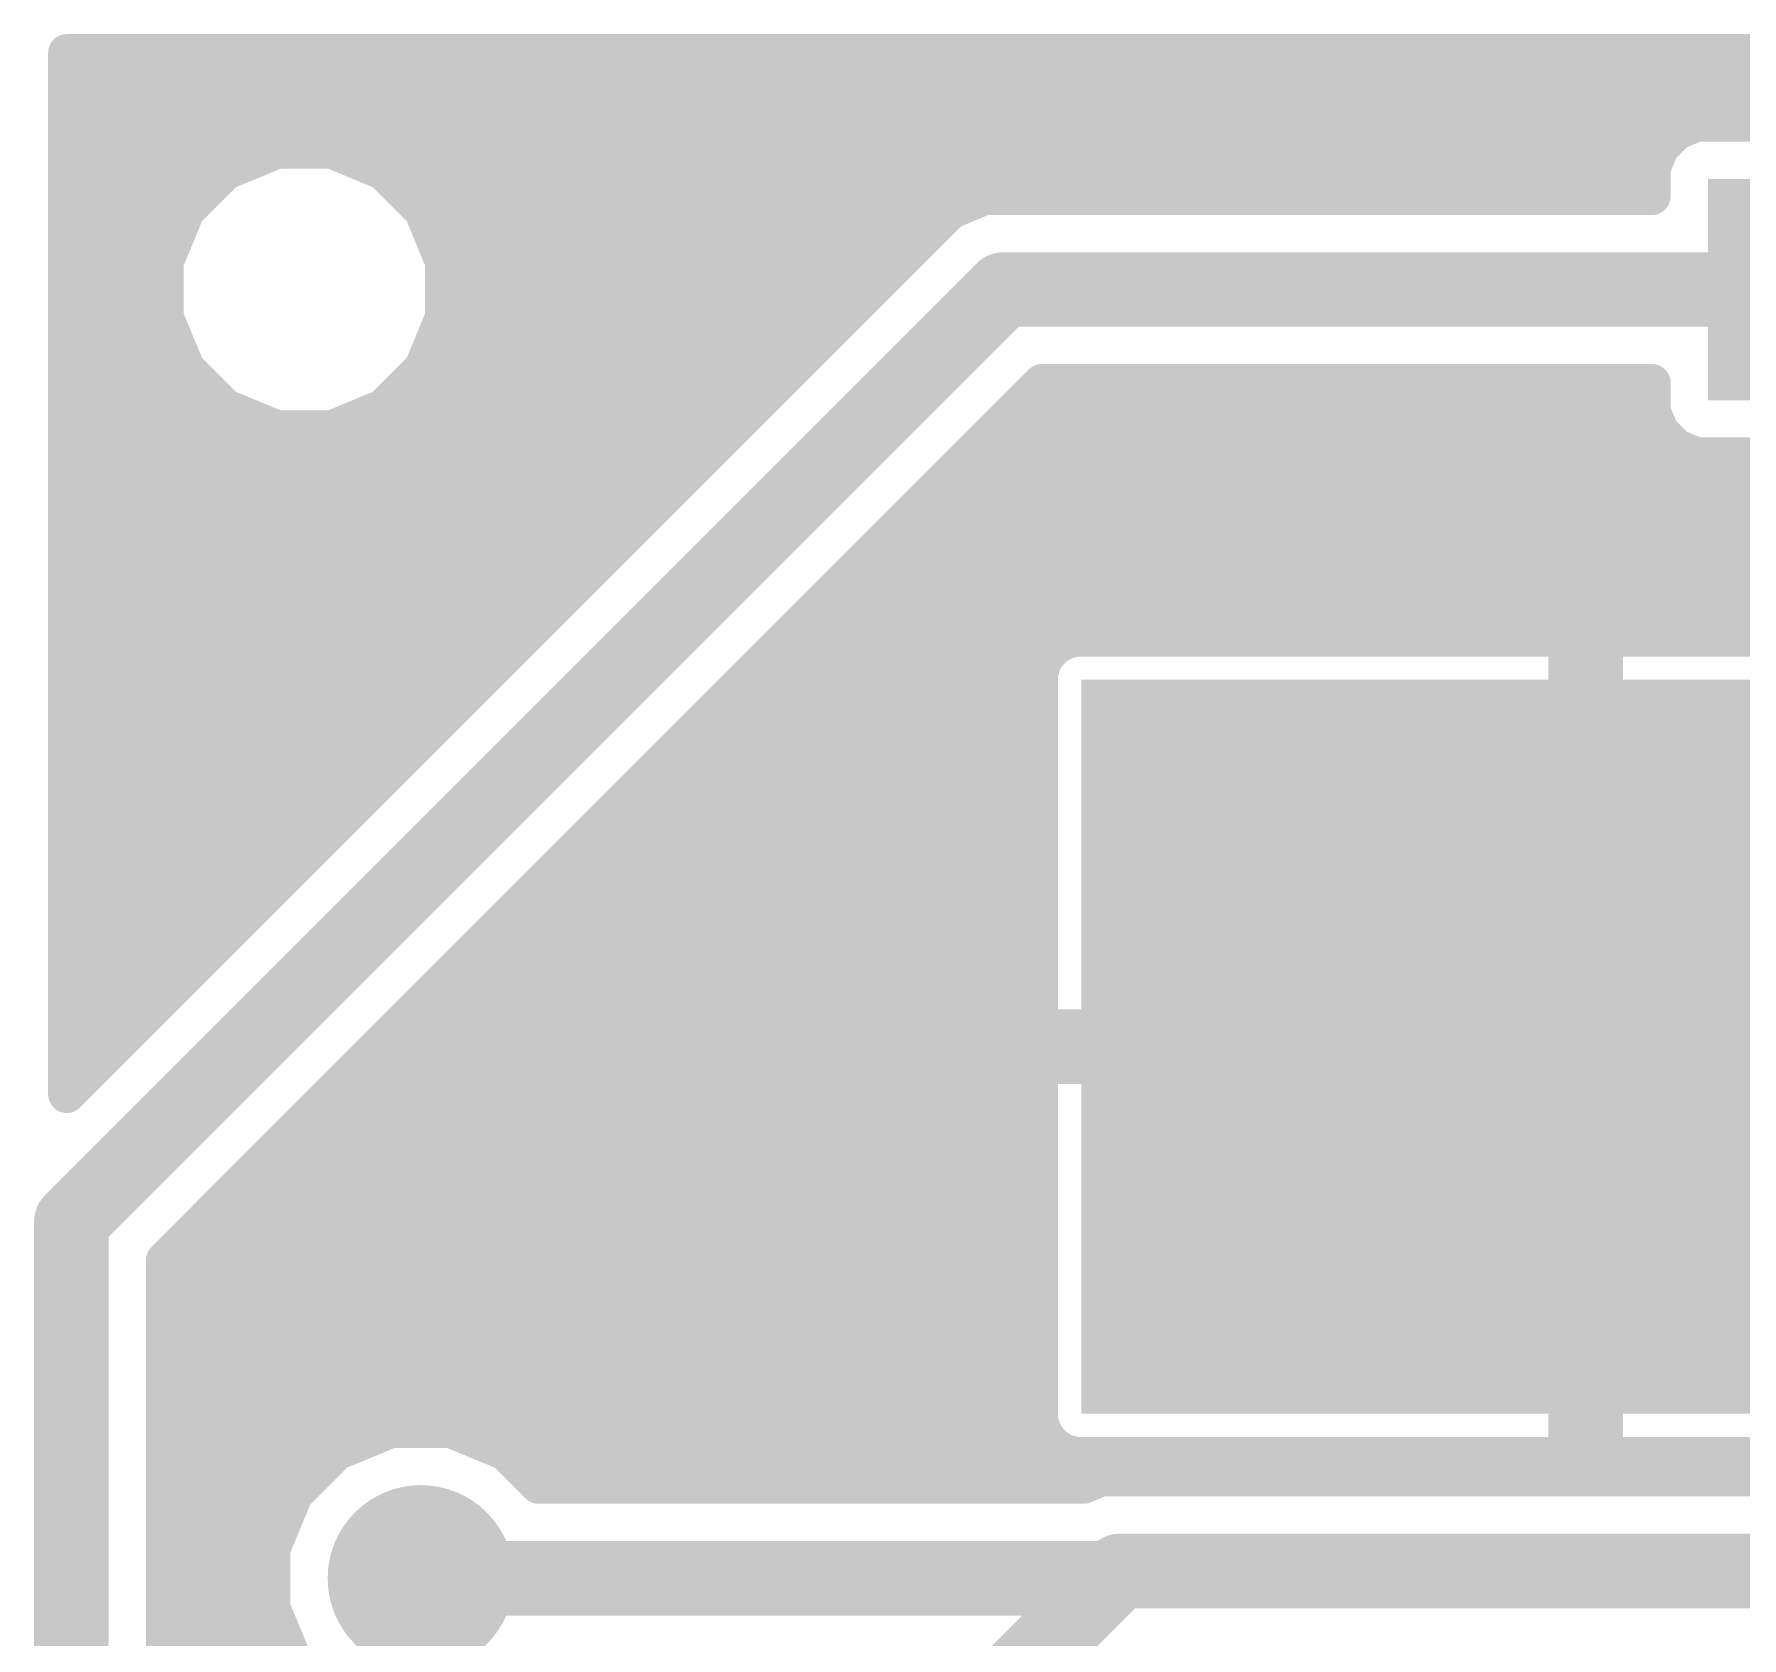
# Model space of a CAD drawing. Extents: x 0.9 to 48.7, y 1 to 48.5.
# Drawn here: x 0.86 to 19.48, y 31.02 to 48.5 of the extents above; entities that cross this region are included whole.
import ezdxf

# ---------------------------------------------------------------- set-up
doc = ezdxf.new("R2010")
doc.units = 0
for name, color, linetype in [('1', 22, 'CONTINUOUS'), ('17', 82, 'CONTINUOUS'), ('18', 82, 'CONTINUOUS')]:
    doc.layers.add(name, color=color, linetype=linetype)

# ---------------------------------------------------------------- blocks, each defined once
blk = doc.blocks.new('RECT')
blk.add_solid([(-0.5, -0.5), (0.5, -0.5), (-0.5, 0.5), (0.5, 0.5)])
blk = doc.blocks.new('ROUNDP')
at = {"const_width": 0.5}
blk.add_lwpolyline([(0, -0.25, 1), (0, 0.25, 1), (0, -0.25)], format="xyb", dxfattribs=at)
blk = doc.blocks.new('SQUAREP')
blk.add_solid([(-0.5, -0.5), (0.5, -0.5), (-0.5, 0.5), (0.5, 0.5)])
blk = doc.blocks.new('ROUNDV')
at = {"const_width": 0.5}
blk.add_lwpolyline([(0, -0.25, 1), (0, 0.25, 1), (0, -0.25)], format="xyb", dxfattribs=at)

msp = doc.modelspace()

# ---------------------------------------------------------------- linework, layer by layer
at = {"layer": '1'}
for points, const_width in [([(1.2192, 36.946), (1.2192, 48.3008)], 0.4064), ([(1.2192, 48.3008), (47.9808, 48.3008)], 0.4064), ([(1.2192, 47.9552), (47.9808, 47.9552)], 0.4064), ([(1.2192, 47.5488), (47.9808, 47.5488)], 0.4064), ([(18.9922, 47.5361), (18.7682, 47.4433)], 0.4064), ([(21.6478, 47.5361), (18.9922, 47.5361)], 0.4064), ([(18.7682, 47.4433), (18.5967, 47.2718)], 0.4064), ([(1.2192, 47.1424), (3.2741, 47.1424)], 0.4064), ([(3.5078, 47.2392), (2.9494, 47.0079)], 0.4064), ([(4.1122, 47.2392), (3.5078, 47.2392)], 0.4064), ([(4.6706, 47.0079), (4.1122, 47.2392)], 0.4064), ([(4.3459, 47.1424), (18.5431, 47.1424)], 0.4064), ([(18.5967, 47.2718), (18.5039, 47.0478)], 0.4064), ([(2.9494, 47.0079), (2.5221, 46.5806)], 0.4064), ([(5.0979, 46.5806), (4.6706, 47.0079)], 0.4064), ([(18.5039, 47.0478), (18.5039, 46.736)], 0.4064), ([(1.2192, 46.736), (2.6775, 46.736)], 0.4064), ([(4.9425, 46.736), (18.5039, 46.736)], 0.4064), ([(11.2279, 46.736), (10.8545, 46.5813)], 0.4064), ([(18.5039, 46.736), (11.2279, 46.736)], 0.4064), ([(10.8545, 46.5813), (1.2192, 36.946)], 0.4064), ([(2.5221, 46.5806), (2.2908, 46.0222)], 0.4064), ([(5.3292, 46.0222), (5.0979, 46.5806)], 0.4064), ([(1.2192, 46.3296), (2.4181, 46.3296)], 0.4064), ([(5.2019, 46.3296), (10.6028, 46.3296)], 0.4064), ([(2.2908, 46.0222), (2.2908, 45.4178)], 0.4064), ([(5.3292, 45.4178), (5.3292, 46.0222)], 0.4064), ([(11.43, 45.72), (1.27, 35.56)], 0.8128), ([(1.2192, 45.9232), (2.2908, 45.9232)], 0.4064), ([(5.3292, 45.9232), (10.1964, 45.9232)], 0.4064), ([(20.32, 45.72), (11.43, 45.72)], 0.8128), ([(1.2192, 45.5168), (2.2908, 45.5168)], 0.4064), ([(2.2908, 45.4178), (2.5221, 44.8594)], 0.4064), ([(5.0979, 44.8594), (5.3292, 45.4178)], 0.4064), ([(5.3292, 45.5168), (9.79, 45.5168)], 0.4064), ([(1.2192, 45.1104), (2.4181, 45.1104)], 0.4064), ([(5.2019, 45.1104), (9.3836, 45.1104)], 0.4064), ([(2.5221, 44.8594), (2.9494, 44.4321)], 0.4064), ([(4.6706, 44.4321), (5.0979, 44.8594)], 0.4064), ([(1.2192, 44.704), (2.6775, 44.704)], 0.4064), ([(2.286, 35.1392), (11.8508, 44.704)], 0.4064), ([(4.9425, 44.704), (8.9772, 44.704)], 0.4064), ([(11.8508, 44.704), (18.5039, 44.704)], 0.4064), ([(18.5039, 44.704), (18.5039, 44.3922)], 0.4064), ([(2.9494, 44.4321), (3.5078, 44.2008)], 0.4064), ([(4.1122, 44.2008), (4.6706, 44.4321)], 0.4064), ([(18.5039, 44.3922), (18.5967, 44.1682)], 0.4064), ([(1.2192, 44.2976), (3.2741, 44.2976)], 0.4064), ([(3.5078, 44.2008), (4.1122, 44.2008)], 0.4064), ([(4.3459, 44.2976), (8.5708, 44.2976)], 0.4064), ([(11.4444, 44.2976), (18.5431, 44.2976)], 0.4064), ([(18.5967, 44.1682), (18.7682, 43.9967)], 0.4064), ([(18.7682, 43.9967), (18.9922, 43.9039)], 0.4064), ([(1.2192, 43.8912), (8.1644, 43.8912)], 0.4064), ([(11.038, 43.8912), (38.492, 43.8912)], 0.4064), ([(18.9922, 43.9039), (21.6478, 43.9039)], 0.4064), ([(1.2192, 43.4848), (7.758, 43.4848)], 0.4064), ([(10.6316, 43.4848), (38.8984, 43.4848)], 0.4064), ([(1.2192, 43.0784), (7.3516, 43.0784)], 0.4064), ([(10.2252, 43.0784), (39.3048, 43.0784)], 0.4064), ([(1.2192, 42.672), (6.9452, 42.672)], 0.4064), ([(9.8188, 42.672), (39.7112, 42.672)], 0.4064), ([(1.2192, 42.2656), (6.5388, 42.2656)], 0.4064), ([(9.4124, 42.2656), (40.1176, 42.2656)], 0.4064), ([(12.1035, 41.891), (11.9993, 41.8309)], 0.4064), ([(12.2198, 41.9222), (12.1035, 41.891)], 0.4064), ([(17.5768, 41.9222), (12.2198, 41.9222)], 0.4064), ([(17.5768, 37.6682), (17.5768, 41.9222)], 0.4064), ([(17.9832, 41.9222), (17.9832, 37.6682)], 0.4064), ([(23.3402, 41.9222), (17.9832, 41.9222)], 0.4064), ([(1.2192, 41.8592), (6.1324, 41.8592)], 0.4064), ([(9.006, 41.8592), (12.0484, 41.8592)], 0.4064), ([(11.9141, 41.7457), (11.854, 41.6415)], 0.4064), ([(11.9993, 41.8309), (11.9141, 41.7457)], 0.4064), ([(17.5768, 41.8592), (17.9832, 41.8592)], 0.4064), ([(11.854, 41.6415), (11.8228, 41.5252)], 0.4064), ([(11.8228, 41.5252), (11.8228, 37.6682)], 0.4064), ([(1.2192, 41.4528), (5.726, 41.4528)], 0.4064), ([(8.5996, 41.4528), (11.8228, 41.4528)], 0.4064), ([(17.5768, 41.4528), (17.9832, 41.4528)], 0.4064), ([(1.2192, 41.0464), (5.3196, 41.0464)], 0.4064), ([(8.1932, 41.0464), (11.8228, 41.0464)], 0.4064), ([(17.5768, 41.0464), (17.9832, 41.0464)], 0.4064), ([(1.2192, 40.64), (4.9132, 40.64)], 0.4064), ([(7.7868, 40.64), (11.8228, 40.64)], 0.4064), ([(17.5768, 40.64), (17.9832, 40.64)], 0.4064), ([(1.2192, 40.2336), (4.5068, 40.2336)], 0.4064), ([(7.3804, 40.2336), (11.8228, 40.2336)], 0.4064), ([(17.5768, 40.2336), (17.9832, 40.2336)], 0.4064), ([(1.2192, 39.8272), (4.1004, 39.8272)], 0.4064), ([(6.974, 39.8272), (11.8228, 39.8272)], 0.4064), ([(17.5768, 39.8272), (17.9832, 39.8272)], 0.4064), ([(1.2192, 39.4208), (3.694, 39.4208)], 0.4064), ([(6.5676, 39.4208), (11.8228, 39.4208)], 0.4064), ([(17.5768, 39.4208), (17.9832, 39.4208)], 0.4064), ([(1.2192, 39.0144), (3.2876, 39.0144)], 0.4064), ([(6.1612, 39.0144), (11.8228, 39.0144)], 0.4064), ([(17.5768, 39.0144), (17.9832, 39.0144)], 0.4064), ([(1.2192, 38.608), (2.8812, 38.608)], 0.4064), ([(5.7548, 38.608), (11.8228, 38.608)], 0.4064), ([(17.5768, 38.608), (17.9832, 38.608)], 0.4064), ([(1.2192, 38.2016), (2.4748, 38.2016)], 0.4064), ([(5.3484, 38.2016), (11.8228, 38.2016)], 0.4064), ([(17.5768, 38.2016), (17.9832, 38.2016)], 0.4064), ([(1.2192, 37.7952), (2.0684, 37.7952)], 0.4064), ([(4.942, 37.7952), (11.8228, 37.7952)], 0.4064), ([(17.5768, 37.7952), (17.9832, 37.7952)], 0.4064), ([(11.8228, 37.6682), (17.5768, 37.6682)], 0.4064), ([(17.9832, 37.6682), (17.5768, 37.6682)], 0.4064), ([(17.5768, 37.6682), (17.5768, 37.2618)], 0.4064), ([(17.9832, 37.2618), (17.9832, 37.6682)], 0.4064), ([(17.9832, 37.6682), (23.7372, 37.6682)], 0.4064), ([(1.2192, 37.3888), (1.662, 37.3888)], 0.4064), ([(4.5356, 37.3888), (17.5768, 37.3888)], 0.4064), ([(17.5768, 37.2618), (11.8228, 37.2618)], 0.4064), ([(11.8228, 37.2618), (11.8228, 33.4048)], 0.4064), ([(17.5768, 33.0078), (17.5768, 37.2618)], 0.4064), ([(17.5768, 37.2618), (17.9832, 37.2618)], 0.4064), ([(17.9832, 37.3888), (31.5468, 37.3888)], 0.4064), ([(17.9832, 37.2618), (17.9832, 33.0078)], 0.4064), ([(23.7372, 37.2618), (17.9832, 37.2618)], 0.4064), ([(1.2192, 36.9824), (1.2556, 36.9824)], 0.4064), ([(4.1292, 36.9824), (11.8228, 36.9824)], 0.4064), ([(17.5768, 36.9824), (17.9832, 36.9824)], 0.4064), ([(3.7228, 36.576), (11.8228, 36.576)], 0.4064), ([(17.5768, 36.576), (17.9832, 36.576)], 0.4064), ([(3.3164, 36.1696), (11.8228, 36.1696)], 0.4064), ([(17.5768, 36.1696), (17.9832, 36.1696)], 0.4064), ([(1.27, 35.56), (1.27, 15.24)], 0.8128), ([(2.91, 35.7632), (11.8228, 35.7632)], 0.4064), ([(17.5768, 35.7632), (17.9832, 35.7632)], 0.4064), ([(2.5036, 35.3568), (11.8228, 35.3568)], 0.4064), ([(17.5768, 35.3568), (17.9832, 35.3568)], 0.4064), ([(2.286, 15.6608), (2.286, 35.1392)], 0.4064), ([(2.286, 34.9504), (11.8228, 34.9504)], 0.4064), ([(17.5768, 34.9504), (17.9832, 34.9504)], 0.4064), ([(2.286, 34.544), (11.8228, 34.544)], 0.4064), ([(17.5768, 34.544), (17.9832, 34.544)], 0.4064), ([(2.286, 34.1376), (11.8228, 34.1376)], 0.4064), ([(17.5768, 34.1376), (17.9832, 34.1376)], 0.4064), ([(2.286, 33.7312), (11.8228, 33.7312)], 0.4064), ([(17.5768, 33.7312), (17.9832, 33.7312)], 0.4064), ([(2.286, 33.3248), (11.8442, 33.3248)], 0.4064), ([(11.8228, 33.4048), (11.854, 33.2885)], 0.4064), ([(17.5768, 33.3248), (17.9832, 33.3248)], 0.4064), ([(4.7566, 33.2956), (4.1592, 33.0481)], 0.4064), ([(5.4034, 33.2956), (4.7566, 33.2956)], 0.4064), ([(6.0008, 33.0481), (5.4034, 33.2956)], 0.4064), ([(11.854, 33.2885), (11.9141, 33.1843)], 0.4064), ([(11.9141, 33.1843), (11.9993, 33.0991)], 0.4064), ([(4.1592, 33.0481), (3.7019, 32.5908)], 0.4064), ([(6.3629, 32.686), (6.0008, 33.0481)], 0.4064), ([(11.9993, 33.0991), (12.1035, 33.039)], 0.4064), ([(12.1035, 33.039), (12.2198, 33.0078)], 0.4064), ([(12.2198, 33.0078), (17.5768, 33.0078)], 0.4064), ([(17.9832, 33.0078), (23.3402, 33.0078)], 0.4064), ([(2.286, 32.9184), (4.0295, 32.9184)], 0.4064), ([(6.1305, 32.9184), (39.624, 32.9184)], 0.4064), ([(12.4979, 32.766), (12.3048, 32.686)], 0.4064), ([(25.6021, 32.766), (12.4979, 32.766)], 0.4064), ([(3.7019, 32.5908), (3.4544, 31.9934)], 0.4064), ([(12.3048, 32.686), (6.3629, 32.686)], 0.4064), ([(2.286, 32.512), (3.6692, 32.512)], 0.4064), ([(2.286, 32.1056), (3.5009, 32.1056)], 0.4064), ([(3.4544, 31.9934), (3.4544, 31.3466)], 0.4064), ([(5.08, 31.67), (12.62, 31.67)], 0.8128), ([(12.62, 31.67), (10.16, 29.21)], 0.8128), ([(25.4, 31.75), (12.7, 31.75)], 0.8128), ([(2.286, 31.6992), (3.4544, 31.6992)], 0.4064), ([(12.62, 31.67), (12.7, 31.75)], 0.4064), ([(2.286, 31.2928), (3.4767, 31.2928)], 0.4064), ([(3.4544, 31.3466), (3.7019, 30.7492)], 0.4064), ([(2.286, 30.8864), (3.645, 30.8864)], 0.4064)]:
    msp.add_lwpolyline(points, dxfattribs=dict(at, const_width=const_width))
for points, const_width in [([(1.3208, 48.3008, 1), (1.1176, 48.3008)], 0.2032), ([(1.2192, 48.4024, 1), (1.2192, 48.1992)], 0.2032), ([(1.2192, 48.0568, 1), (1.2192, 47.8536)], 0.2032), ([(1.2192, 47.6504, 1), (1.2192, 47.4472)], 0.2032), ([(18.9922, 47.6377, 1), (18.9922, 47.4345)], 0.2032), ([(19.0311, 47.4422, 1), (18.9534, 47.63)], 0.2032), ([(18.7293, 47.5372, 1), (18.8071, 47.3494)], 0.2032), ([(18.84, 47.3714, 1), (18.6963, 47.5151)], 0.2032), ([(1.2192, 47.244, 1), (1.2192, 47.0408)], 0.2032), ([(3.2741, 47.0408, 1), (3.2741, 47.244)], 0.2032), ([(3.5078, 47.3408, 1), (3.5078, 47.1376)], 0.2032), ([(3.5467, 47.1453, 1), (3.4689, 47.3331)], 0.2032), ([(4.1511, 47.3331, 1), (4.0733, 47.1453)], 0.2032), ([(4.1122, 47.1376, 1), (4.1122, 47.3408)], 0.2032), ([(4.3459, 47.244, 1), (4.3459, 47.0408)], 0.2032), ([(18.5249, 47.3437, 1), (18.6685, 47.2)], 0.2032), ([(18.6906, 47.2329, 1), (18.5028, 47.3107)], 0.2032), ([(18.5431, 47.0408, 1), (18.5431, 47.244)], 0.2032), ([(2.9106, 47.1018, 1), (2.9883, 46.914)], 0.2032), ([(3.0213, 46.9361, 1), (2.8776, 47.0798)], 0.2032), ([(4.7424, 47.0798, 1), (4.5987, 46.9361)], 0.2032), ([(4.6317, 46.914, 1), (4.7094, 47.1018)], 0.2032), ([(18.6055, 47.0478, 1), (18.4023, 47.0478)], 0.2032), ([(18.41, 47.0866, 1), (18.5978, 47.0089)], 0.2032), ([(1.2192, 46.8376, 1), (1.2192, 46.6344)], 0.2032), ([(2.6775, 46.6344, 1), (2.6775, 46.8376)], 0.2032), ([(4.9425, 46.8376, 1), (4.9425, 46.6344)], 0.2032), ([(11.2279, 46.8376, 1), (11.2279, 46.6344)], 0.2032), ([(11.2668, 46.6421, 1), (11.189, 46.8299)], 0.2032), ([(18.5039, 46.6344, 1), (18.5039, 46.8376)], 0.2032), ([(18.5039, 46.6344, 1), (18.5039, 46.8376)], 0.2032), ([(2.4502, 46.6524, 1), (2.5939, 46.5087)], 0.2032), ([(2.616, 46.5417, 1), (2.4282, 46.6194)], 0.2032), ([(5.1918, 46.6194, 1), (5.004, 46.5417)], 0.2032), ([(5.0261, 46.5087, 1), (5.1698, 46.6524)], 0.2032), ([(10.8156, 46.6752, 1), (10.8934, 46.4875)], 0.2032), ([(10.9263, 46.5095, 1), (10.7826, 46.6532)], 0.2032), ([(18.4023, 46.736, 1), (18.6055, 46.736)], 0.2032), ([(1.2192, 46.4312, 1), (1.2192, 46.228)], 0.2032), ([(2.4181, 46.228, 1), (2.4181, 46.4312)], 0.2032), ([(5.2019, 46.4312, 1), (5.2019, 46.228)], 0.2032), ([(10.6028, 46.228, 1), (10.6028, 46.4312)], 0.2032), ([(2.3924, 46.0222, 1), (2.1892, 46.0222)], 0.2032), ([(5.4308, 46.0222, 1), (5.2276, 46.0222)], 0.2032), ([(1.2192, 46.0248, 1), (1.2192, 45.8216)], 0.2032), ([(2.1969, 46.0611, 1), (2.3847, 45.9833)], 0.2032), ([(2.2908, 45.8216, 1), (2.2908, 46.0248)], 0.2032), ([(5.3292, 46.0248, 1), (5.3292, 45.8216)], 0.2032), ([(5.2353, 45.9833, 1), (5.4231, 46.0611)], 0.2032), ([(10.1964, 45.8216, 1), (10.1964, 46.0248)], 0.2032), ([(11.43, 45.9232, 1), (11.43, 45.5168)], 0.4064), ([(11.5737, 45.5763, 1), (11.2863, 45.8637)], 0.4064), ([(1.2192, 45.6184, 1), (1.2192, 45.4152)], 0.2032), ([(2.3847, 45.4567, 1), (2.1969, 45.3789)], 0.2032), ([(2.2908, 45.4152, 1), (2.2908, 45.6184)], 0.2032), ([(5.3292, 45.6184, 1), (5.3292, 45.4152)], 0.2032), ([(5.4231, 45.3789, 1), (5.2353, 45.4567)], 0.2032), ([(9.79, 45.4152, 1), (9.79, 45.6184)], 0.2032), ([(2.1892, 45.4178, 1), (2.3924, 45.4178)], 0.2032), ([(5.2276, 45.4178, 1), (5.4308, 45.4178)], 0.2032), ([(1.2192, 45.212, 1), (1.2192, 45.0088)], 0.2032), ([(2.4181, 45.0088, 1), (2.4181, 45.212)], 0.2032), ([(5.2019, 45.212, 1), (5.2019, 45.0088)], 0.2032), ([(9.3836, 45.0088, 1), (9.3836, 45.212)], 0.2032), ([(2.5939, 44.9313, 1), (2.4502, 44.7876)], 0.2032), ([(5.1698, 44.7876, 1), (5.0261, 44.9313)], 0.2032), ([(1.2192, 44.8056, 1), (1.2192, 44.6024)], 0.2032), ([(2.4282, 44.8206, 1), (2.616, 44.8983)], 0.2032), ([(2.6775, 44.6024, 1), (2.6775, 44.8056)], 0.2032), ([(4.9425, 44.8056, 1), (4.9425, 44.6024)], 0.2032), ([(5.004, 44.8983, 1), (5.1918, 44.8206)], 0.2032), ([(8.9772, 44.6024, 1), (8.9772, 44.8056)], 0.2032), ([(11.8508, 44.8056, 1), (11.8508, 44.6024)], 0.2032), ([(11.9227, 44.6322, 1), (11.779, 44.7758)], 0.2032), ([(18.6055, 44.704, 1), (18.4023, 44.704)], 0.2032), ([(18.5039, 44.6024, 1), (18.5039, 44.8056)], 0.2032), ([(2.9883, 44.526, 1), (2.9106, 44.3382)], 0.2032), ([(2.8776, 44.3602, 1), (3.0213, 44.5039)], 0.2032), ([(4.5987, 44.5039, 1), (4.7424, 44.3602)], 0.2032), ([(4.7094, 44.3382, 1), (4.6317, 44.526)], 0.2032), ([(18.5978, 44.4311, 1), (18.41, 44.3534)], 0.2032), ([(1.2192, 44.3992, 1), (1.2192, 44.196)], 0.2032), ([(3.2741, 44.196, 1), (3.2741, 44.3992)], 0.2032), ([(3.5078, 44.3024, 1), (3.5078, 44.0992)], 0.2032), ([(3.4689, 44.1069, 1), (3.5467, 44.2947)], 0.2032), ([(4.0733, 44.2947, 1), (4.1511, 44.1069)], 0.2032), ([(4.1122, 44.0992, 1), (4.1122, 44.3024)], 0.2032), ([(4.3459, 44.3992, 1), (4.3459, 44.196)], 0.2032), ([(8.5708, 44.196, 1), (8.5708, 44.3992)], 0.2032), ([(11.4444, 44.3992, 1), (11.4444, 44.196)], 0.2032), ([(18.4023, 44.3922, 1), (18.6055, 44.3922)], 0.2032), ([(18.6685, 44.24, 1), (18.5249, 44.0963)], 0.2032), ([(18.5431, 44.196, 1), (18.5431, 44.3992)], 0.2032), ([(18.5028, 44.1293, 1), (18.6906, 44.2071)], 0.2032), ([(18.8071, 44.0906, 1), (18.7293, 43.9028)], 0.2032), ([(18.6963, 43.9249, 1), (18.84, 44.0685)], 0.2032), ([(1.2192, 43.9928, 1), (1.2192, 43.7896)], 0.2032), ([(8.1644, 43.7896, 1), (8.1644, 43.9928)], 0.2032), ([(11.038, 43.9928, 1), (11.038, 43.7896)], 0.2032), ([(18.9922, 44.0055, 1), (18.9922, 43.8023)], 0.2032), ([(18.9534, 43.81, 1), (19.0311, 43.9978)], 0.2032), ([(1.2192, 43.5864, 1), (1.2192, 43.3832)], 0.2032), ([(7.758, 43.3832, 1), (7.758, 43.5864)], 0.2032), ([(10.6316, 43.5864, 1), (10.6316, 43.3832)], 0.2032), ([(1.2192, 43.18, 1), (1.2192, 42.9768)], 0.2032), ([(7.3516, 42.9768, 1), (7.3516, 43.18)], 0.2032), ([(10.2252, 43.18, 1), (10.2252, 42.9768)], 0.2032), ([(1.2192, 42.7736, 1), (1.2192, 42.5704)], 0.2032), ([(6.9452, 42.5704, 1), (6.9452, 42.7736)], 0.2032), ([(9.8188, 42.7736, 1), (9.8188, 42.5704)], 0.2032), ([(1.2192, 42.3672, 1), (1.2192, 42.164)], 0.2032), ([(6.5388, 42.164, 1), (6.5388, 42.3672)], 0.2032), ([(9.4124, 42.3672, 1), (9.4124, 42.164)], 0.2032), ([(12.0772, 41.9892, 1), (12.1298, 41.7929)], 0.2032), ([(12.1543, 41.8031, 1), (12.0527, 41.979)], 0.2032), ([(12.2198, 42.0238, 1), (12.2198, 41.8206)], 0.2032), ([(12.2461, 41.8241, 1), (12.1935, 42.0203)], 0.2032), ([(17.6784, 41.9222, 1), (17.4752, 41.9222)], 0.2032), ([(17.5768, 41.8206, 1), (17.5768, 42.0238)], 0.2032), ([(18.0848, 41.9222, 1), (17.8816, 41.9222)], 0.2032), ([(17.9832, 42.0238, 1), (17.9832, 41.8206)], 0.2032), ([(1.2192, 41.9608, 1), (1.2192, 41.7576)], 0.2032), ([(6.1324, 41.7576, 1), (6.1324, 41.9608)], 0.2032), ([(9.006, 41.9608, 1), (9.006, 41.7576)], 0.2032), ([(11.8423, 41.8176, 1), (11.986, 41.6739)], 0.2032), ([(12.0021, 41.6949, 1), (11.8262, 41.7965)], 0.2032), ([(11.9485, 41.9188, 1), (12.0501, 41.7429)], 0.2032), ([(12.0711, 41.759, 1), (11.9274, 41.9027)], 0.2032), ([(12.0484, 41.7576, 1), (12.0484, 41.9608)], 0.2032), ([(17.5768, 41.9608, 1), (17.5768, 41.7576)], 0.2032), ([(17.9832, 41.7576, 1), (17.9832, 41.9608)], 0.2032), ([(11.9244, 41.5252, 1), (11.7212, 41.5252)], 0.2032), ([(11.766, 41.6923, 1), (11.9419, 41.5907)], 0.2032), ([(11.9521, 41.6152, 1), (11.7558, 41.6678)], 0.2032), ([(1.2192, 41.5544, 1), (1.2192, 41.3512)], 0.2032), ([(5.726, 41.3512, 1), (5.726, 41.5544)], 0.2032), ([(8.5996, 41.5544, 1), (8.5996, 41.3512)], 0.2032), ([(11.7247, 41.5515, 1), (11.9209, 41.4989)], 0.2032), ([(11.8228, 41.3512, 1), (11.8228, 41.5544)], 0.2032), ([(17.5768, 41.5544, 1), (17.5768, 41.3512)], 0.2032), ([(17.9832, 41.3512, 1), (17.9832, 41.5544)], 0.2032), ([(1.2192, 41.148, 1), (1.2192, 40.9448)], 0.2032), ([(5.3196, 40.9448, 1), (5.3196, 41.148)], 0.2032), ([(8.1932, 41.148, 1), (8.1932, 40.9448)], 0.2032), ([(11.8228, 40.9448, 1), (11.8228, 41.148)], 0.2032), ([(17.5768, 41.148, 1), (17.5768, 40.9448)], 0.2032), ([(17.9832, 40.9448, 1), (17.9832, 41.148)], 0.2032), ([(1.2192, 40.7416, 1), (1.2192, 40.5384)], 0.2032), ([(4.9132, 40.5384, 1), (4.9132, 40.7416)], 0.2032), ([(7.7868, 40.7416, 1), (7.7868, 40.5384)], 0.2032), ([(11.8228, 40.5384, 1), (11.8228, 40.7416)], 0.2032), ([(17.5768, 40.7416, 1), (17.5768, 40.5384)], 0.2032), ([(17.9832, 40.5384, 1), (17.9832, 40.7416)], 0.2032), ([(1.2192, 40.3352, 1), (1.2192, 40.132)], 0.2032), ([(4.5068, 40.132, 1), (4.5068, 40.3352)], 0.2032), ([(7.3804, 40.3352, 1), (7.3804, 40.132)], 0.2032), ([(11.8228, 40.132, 1), (11.8228, 40.3352)], 0.2032), ([(17.5768, 40.3352, 1), (17.5768, 40.132)], 0.2032), ([(17.9832, 40.132, 1), (17.9832, 40.3352)], 0.2032), ([(1.2192, 39.9288, 1), (1.2192, 39.7256)], 0.2032), ([(4.1004, 39.7256, 1), (4.1004, 39.9288)], 0.2032), ([(6.974, 39.9288, 1), (6.974, 39.7256)], 0.2032), ([(11.8228, 39.7256, 1), (11.8228, 39.9288)], 0.2032), ([(17.5768, 39.9288, 1), (17.5768, 39.7256)], 0.2032), ([(17.9832, 39.7256, 1), (17.9832, 39.9288)], 0.2032), ([(1.2192, 39.5224, 1), (1.2192, 39.3192)], 0.2032), ([(3.694, 39.3192, 1), (3.694, 39.5224)], 0.2032), ([(6.5676, 39.5224, 1), (6.5676, 39.3192)], 0.2032), ([(11.8228, 39.3192, 1), (11.8228, 39.5224)], 0.2032), ([(17.5768, 39.5224, 1), (17.5768, 39.3192)], 0.2032), ([(17.9832, 39.3192, 1), (17.9832, 39.5224)], 0.2032), ([(1.2192, 39.116, 1), (1.2192, 38.9128)], 0.2032), ([(3.2876, 38.9128, 1), (3.2876, 39.116)], 0.2032), ([(6.1612, 39.116, 1), (6.1612, 38.9128)], 0.2032), ([(11.8228, 38.9128, 1), (11.8228, 39.116)], 0.2032), ([(17.5768, 39.116, 1), (17.5768, 38.9128)], 0.2032), ([(17.9832, 38.9128, 1), (17.9832, 39.116)], 0.2032), ([(1.2192, 38.7096, 1), (1.2192, 38.5064)], 0.2032), ([(2.8812, 38.5064, 1), (2.8812, 38.7096)], 0.2032), ([(5.7548, 38.7096, 1), (5.7548, 38.5064)], 0.2032), ([(11.8228, 38.5064, 1), (11.8228, 38.7096)], 0.2032), ([(17.5768, 38.7096, 1), (17.5768, 38.5064)], 0.2032), ([(17.9832, 38.5064, 1), (17.9832, 38.7096)], 0.2032), ([(1.2192, 38.3032, 1), (1.2192, 38.1)], 0.2032), ([(2.4748, 38.1, 1), (2.4748, 38.3032)], 0.2032), ([(5.3484, 38.3032, 1), (5.3484, 38.1)], 0.2032), ([(11.8228, 38.1, 1), (11.8228, 38.3032)], 0.2032), ([(17.5768, 38.3032, 1), (17.5768, 38.1)], 0.2032), ([(17.9832, 38.1, 1), (17.9832, 38.3032)], 0.2032), ([(1.2192, 37.8968, 1), (1.2192, 37.6936)], 0.2032), ([(2.0684, 37.6936, 1), (2.0684, 37.8968)], 0.2032), ([(4.942, 37.8968, 1), (4.942, 37.6936)], 0.2032), ([(11.8228, 37.6936, 1), (11.8228, 37.8968)], 0.2032), ([(17.5768, 37.8968, 1), (17.5768, 37.6936)], 0.2032), ([(17.9832, 37.6936, 1), (17.9832, 37.8968)], 0.2032), ([(11.8228, 37.7698, 1), (11.8228, 37.5666)], 0.2032), ([(17.5768, 37.7698, 1), (17.5768, 37.5666)], 0.2032), ([(17.6784, 37.6682, 1), (17.4752, 37.6682)], 0.2032), ([(17.5768, 37.5666, 1), (17.5768, 37.7698)], 0.2032), ([(18.0848, 37.6682, 1), (17.8816, 37.6682)], 0.2032), ([(17.9832, 37.7698, 1), (17.9832, 37.5666)], 0.2032), ([(17.9832, 37.5666, 1), (17.9832, 37.7698)], 0.2032), ([(11.7212, 37.6682, 1), (11.9244, 37.6682)], 0.2032), ([(17.4752, 37.6682, 1), (17.6784, 37.6682)], 0.2032), ([(17.8816, 37.6682, 1), (18.0848, 37.6682)], 0.2032), ([(1.2192, 37.4904, 1), (1.2192, 37.2872)], 0.2032), ([(1.662, 37.2872, 1), (1.662, 37.4904)], 0.2032), ([(4.5356, 37.4904, 1), (4.5356, 37.2872)], 0.2032), ([(11.8228, 37.3634, 1), (11.8228, 37.1602)], 0.2032), ([(11.9244, 37.2618, 1), (11.7212, 37.2618)], 0.2032), ([(17.6784, 37.2618, 1), (17.4752, 37.2618)], 0.2032), ([(17.5768, 37.3634, 1), (17.5768, 37.1602)], 0.2032), ([(17.5768, 37.2872, 1), (17.5768, 37.4904)], 0.2032), ([(17.5768, 37.1602, 1), (17.5768, 37.3634)], 0.2032), ([(17.9832, 37.4904, 1), (17.9832, 37.2872)], 0.2032), ([(18.0848, 37.2618, 1), (17.8816, 37.2618)], 0.2032), ([(17.9832, 37.3634, 1), (17.9832, 37.1602)], 0.2032), ([(17.9832, 37.1602, 1), (17.9832, 37.3634)], 0.2032), ([(17.4752, 37.2618, 1), (17.6784, 37.2618)], 0.2032), ([(17.8816, 37.2618, 1), (18.0848, 37.2618)], 0.2032), ([(1.2192, 37.084, 1), (1.2192, 36.8808)], 0.2032), ([(1.1474, 37.0179, 1), (1.291, 36.8742)], 0.2032), ([(1.2556, 36.8808, 1), (1.2556, 37.084)], 0.2032), ([(4.1292, 37.084, 1), (4.1292, 36.8808)], 0.2032), ([(11.8228, 36.8808, 1), (11.8228, 37.084)], 0.2032), ([(17.5768, 37.084, 1), (17.5768, 36.8808)], 0.2032), ([(17.9832, 36.8808, 1), (17.9832, 37.084)], 0.2032), ([(1.1176, 36.946, 1), (1.3208, 36.946)], 0.2032), ([(3.7228, 36.6776, 1), (3.7228, 36.4744)], 0.2032), ([(11.8228, 36.4744, 1), (11.8228, 36.6776)], 0.2032), ([(17.5768, 36.6776, 1), (17.5768, 36.4744)], 0.2032), ([(17.9832, 36.4744, 1), (17.9832, 36.6776)], 0.2032), ([(3.3164, 36.2712, 1), (3.3164, 36.068)], 0.2032), ([(11.8228, 36.068, 1), (11.8228, 36.2712)], 0.2032), ([(17.5768, 36.2712, 1), (17.5768, 36.068)], 0.2032), ([(17.9832, 36.068, 1), (17.9832, 36.2712)], 0.2032), ([(1.4732, 35.56, 1), (1.0668, 35.56)], 0.4064), ([(2.91, 35.8648, 1), (2.91, 35.6616)], 0.2032), ([(11.8228, 35.6616, 1), (11.8228, 35.8648)], 0.2032), ([(17.5768, 35.8648, 1), (17.5768, 35.6616)], 0.2032), ([(17.9832, 35.6616, 1), (17.9832, 35.8648)], 0.2032), ([(1.1263, 35.7037, 1), (1.4137, 35.4163)], 0.4064), ([(2.5036, 35.4584, 1), (2.5036, 35.2552)], 0.2032), ([(11.8228, 35.2552, 1), (11.8228, 35.4584)], 0.2032), ([(17.5768, 35.4584, 1), (17.5768, 35.2552)], 0.2032), ([(17.9832, 35.2552, 1), (17.9832, 35.4584)], 0.2032), ([(2.3876, 35.1392, 1), (2.1844, 35.1392)], 0.2032), ([(2.2142, 35.211, 1), (2.3578, 35.0673)], 0.2032), ([(2.286, 35.052, 1), (2.286, 34.8488)], 0.2032), ([(11.8228, 34.8488, 1), (11.8228, 35.052)], 0.2032), ([(17.5768, 35.052, 1), (17.5768, 34.8488)], 0.2032), ([(17.9832, 34.8488, 1), (17.9832, 35.052)], 0.2032), ([(2.286, 34.6456, 1), (2.286, 34.4424)], 0.2032), ([(11.8228, 34.4424, 1), (11.8228, 34.6456)], 0.2032), ([(17.5768, 34.6456, 1), (17.5768, 34.4424)], 0.2032), ([(17.9832, 34.4424, 1), (17.9832, 34.6456)], 0.2032), ([(2.286, 34.2392, 1), (2.286, 34.036)], 0.2032), ([(11.8228, 34.036, 1), (11.8228, 34.2392)], 0.2032), ([(17.5768, 34.2392, 1), (17.5768, 34.036)], 0.2032), ([(17.9832, 34.036, 1), (17.9832, 34.2392)], 0.2032), ([(2.286, 33.8328, 1), (2.286, 33.6296)], 0.2032), ([(11.8228, 33.6296, 1), (11.8228, 33.8328)], 0.2032), ([(17.5768, 33.8328, 1), (17.5768, 33.6296)], 0.2032), ([(17.9832, 33.6296, 1), (17.9832, 33.8328)], 0.2032), ([(2.286, 33.4264, 1), (2.286, 33.2232)], 0.2032), ([(11.9209, 33.4311, 1), (11.7247, 33.3785)], 0.2032), ([(11.8442, 33.2232, 1), (11.8442, 33.4264)], 0.2032), ([(17.5768, 33.4264, 1), (17.5768, 33.2232)], 0.2032), ([(17.9832, 33.2232, 1), (17.9832, 33.4264)], 0.2032), ([(4.7566, 33.3972, 1), (4.7566, 33.194)], 0.2032), ([(4.7955, 33.2017, 1), (4.7178, 33.3895)], 0.2032), ([(5.4422, 33.3895, 1), (5.3645, 33.2017)], 0.2032), ([(5.4034, 33.194, 1), (5.4034, 33.3972)], 0.2032), ([(11.7212, 33.4048, 1), (11.9244, 33.4048)], 0.2032), ([(11.9419, 33.3393, 1), (11.766, 33.2377)], 0.2032), ([(11.7558, 33.2622, 1), (11.9521, 33.3148)], 0.2032), ([(11.986, 33.2561, 1), (11.8423, 33.1124)], 0.2032), ([(11.8262, 33.1335, 1), (12.0021, 33.2351)], 0.2032), ([(4.1203, 33.142, 1), (4.198, 32.9542)], 0.2032), ([(4.231, 32.9763, 1), (4.0873, 33.12)], 0.2032), ([(6.0727, 33.12, 1), (5.929, 32.9763)], 0.2032), ([(5.9619, 32.9542, 1), (6.0397, 33.142)], 0.2032), ([(12.0501, 33.1871, 1), (11.9485, 33.0112)], 0.2032), ([(11.9274, 33.0273, 1), (12.0711, 33.171)], 0.2032), ([(12.1298, 33.1371, 1), (12.0772, 32.9408)], 0.2032), ([(12.0527, 32.951, 1), (12.1543, 33.1269)], 0.2032), ([(12.2198, 33.1094, 1), (12.2198, 32.9062)], 0.2032), ([(12.1935, 32.9097, 1), (12.2461, 33.1059)], 0.2032), ([(17.5768, 32.9062, 1), (17.5768, 33.1094)], 0.2032), ([(17.9832, 33.1094, 1), (17.9832, 32.9062)], 0.2032), ([(2.286, 33.02, 1), (2.286, 32.8168)], 0.2032), ([(4.0295, 32.8168, 1), (4.0295, 33.02)], 0.2032), ([(6.1305, 33.02, 1), (6.1305, 32.8168)], 0.2032), ([(12.4979, 32.8676, 1), (12.4979, 32.6644)], 0.2032), ([(12.5368, 32.6721, 1), (12.459, 32.8599)], 0.2032), ([(17.4752, 33.0078, 1), (17.6784, 33.0078)], 0.2032), ([(17.8816, 33.0078, 1), (18.0848, 33.0078)], 0.2032), ([(3.7957, 32.5519, 1), (3.608, 32.6297)], 0.2032), ([(6.3629, 32.7876, 1), (6.3629, 32.5844)], 0.2032), ([(6.2911, 32.6142, 1), (6.4348, 32.7578)], 0.2032), ([(12.2659, 32.7799, 1), (12.3436, 32.5921)], 0.2032), ([(12.3048, 32.5844, 1), (12.3048, 32.7876)], 0.2032), ([(2.286, 32.6136, 1), (2.286, 32.4104)], 0.2032), ([(3.63, 32.6627, 1), (3.7737, 32.519)], 0.2032), ([(3.6692, 32.4104, 1), (3.6692, 32.6136)], 0.2032), ([(2.286, 32.2072, 1), (2.286, 32.004)], 0.2032), ([(3.5009, 32.004, 1), (3.5009, 32.2072)], 0.2032), ([(3.556, 31.9934, 1), (3.3528, 31.9934)], 0.2032), ([(3.3605, 32.0322, 1), (3.5483, 31.9545)], 0.2032), ([(5.08, 31.8732, 1), (5.08, 31.4668)], 0.4064), ([(12.7637, 31.5263, 1), (12.4763, 31.8137)], 0.4064), ([(12.7, 31.9532, 1), (12.7, 31.5468)], 0.4064), ([(12.62, 31.4668, 1), (12.62, 31.8732)], 0.4064), ([(2.286, 31.8008, 1), (2.286, 31.5976)], 0.2032), ([(3.4544, 31.5976, 1), (3.4544, 31.8008)], 0.2032), ([(12.5482, 31.7418, 1), (12.6918, 31.5982)], 0.2032), ([(12.7718, 31.6782, 1), (12.6282, 31.8218)], 0.2032), ([(2.286, 31.3944, 1), (2.286, 31.1912)], 0.2032), ([(3.5483, 31.3855, 1), (3.3605, 31.3078)], 0.2032), ([(3.4767, 31.1912, 1), (3.4767, 31.3944)], 0.2032), ([(3.3528, 31.3466, 1), (3.556, 31.3466)], 0.2032), ([(2.286, 30.988, 1), (2.286, 30.7848)], 0.2032), ([(3.645, 30.7848, 1), (3.645, 30.988)], 0.2032)]:
    msp.add_lwpolyline(points, format="xyb", dxfattribs=dict(at, const_width=const_width))

# ---------------------------------------------------------------- block references
at = {"layer": '1', "xscale": 11, "yscale": 8}
msp.add_blockref('RECT', (17.78, 37.465), dxfattribs=at)
at = {"layer": '17', "xscale": 2.413, "yscale": 2.413}
msp.add_blockref('SQUAREP', (20.32, 45.72), dxfattribs=at)
at = {"layer": '17', "xscale": 2.032, "yscale": 2.032, "rotation": 90}
msp.add_blockref('ROUNDP', (5.08, 31.67), dxfattribs=at)
at = {"layer": '18', "xscale": 1.6764, "yscale": 1.6764}
msp.add_blockref('ROUNDV', (5.08, 31.75), dxfattribs=at)

doc.saveas('drawing.dxf')
